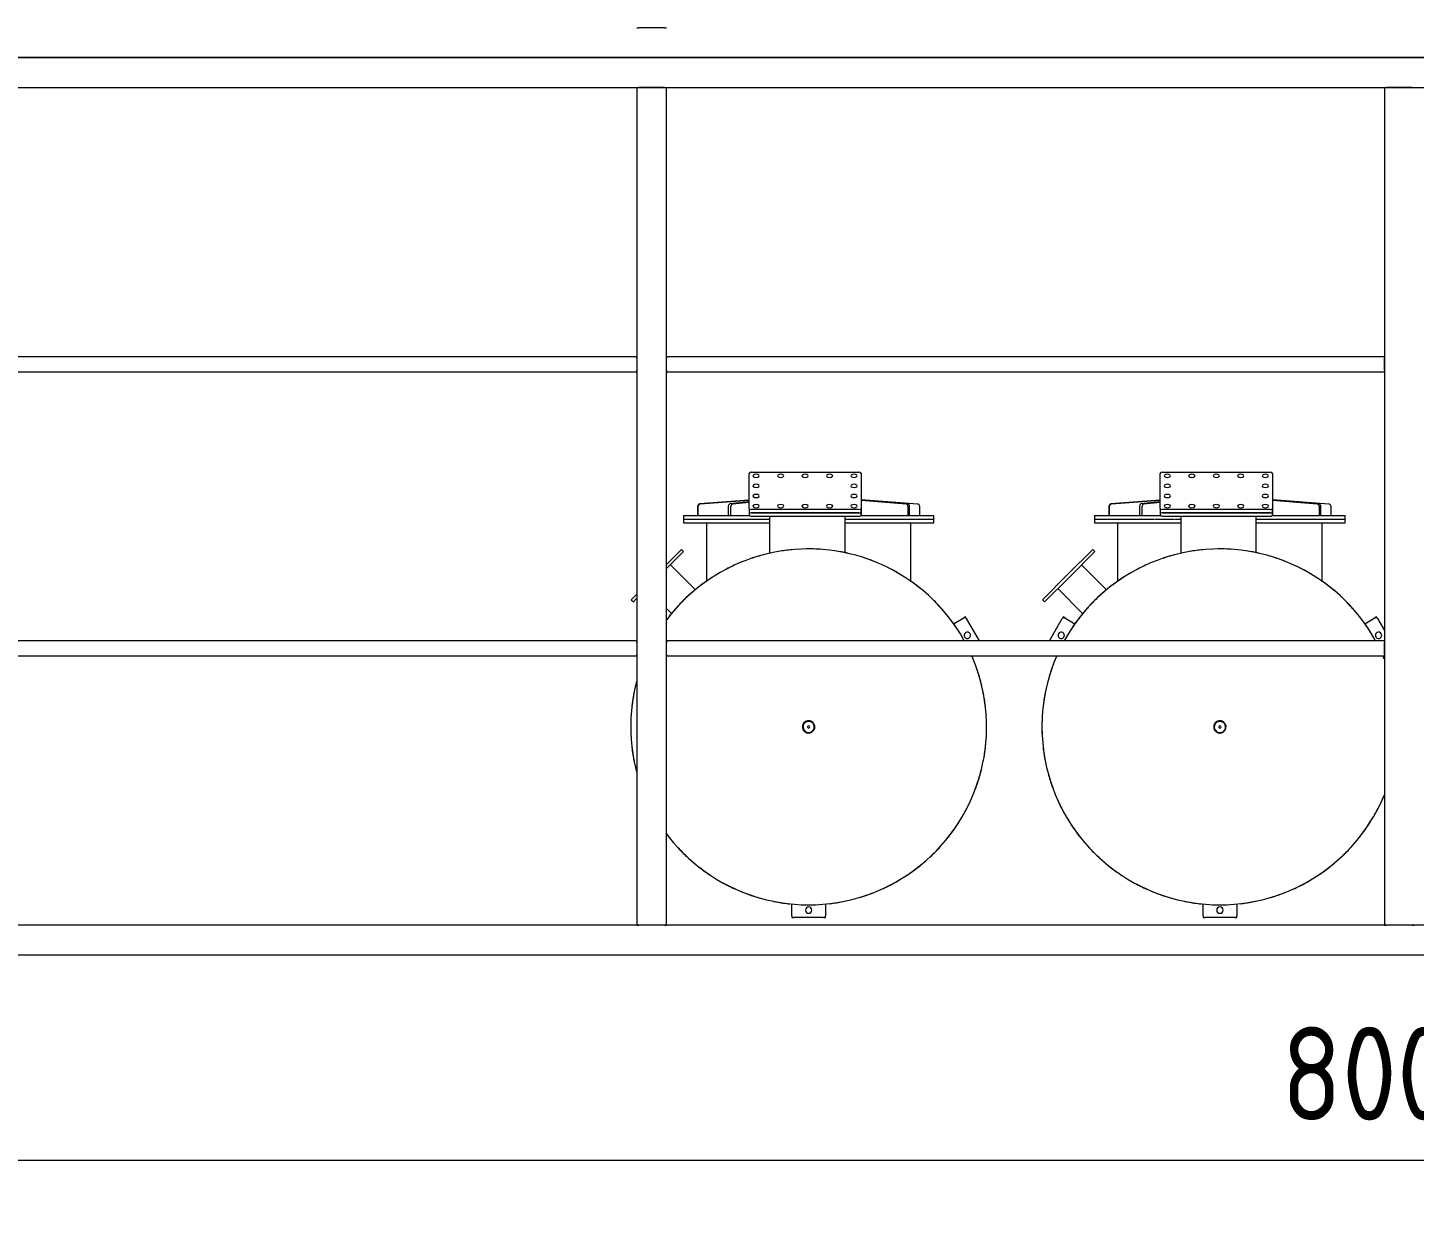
# Model space of a CAD drawing. Header units: millimetres. Extents: x -6115 to 17030, y -699 to 33206.
# Drawn here: x -329 to 3380, y -699 to 2480 of the extents above; entities that cross this region are included whole.
import ezdxf

# ---------------------------------------------------------------- set-up
doc = ezdxf.new("R2010")
doc.units = ezdxf.units.MM
for name, color, linetype, lineweight in [('A-____-____-DIMS', 211, 'Continuous', 9), ('A-____-____-DIMS-100', 211, 'Continuous', 9), ('G-XREF-____-OTLN', 8, 'Continuous', 9), ('M-EQPM-____-OTLN', 50, 'Continuous', 9)]:
    doc.layers.add(name, color=color, linetype=linetype, lineweight=lineweight)
doc.styles.add('GOST Common', font='GOST_Common.ttf', dxfattribs={"width": 0.9, "height": 250})
doc.dimstyles.new('ADSK_Основной_2_5_мм', dxfattribs={"dimscale": 304.8, "dimtxt": 0.824897, "dimasz": 0.463911, "dimexe": 0.492126, "dimexo": 0.001615, "dimgap": 0.098425, "dimtad": 1, "dimdec": 0, "dimlfac": 304.8, "dimzin": 0, "dimdsep": 46, "dimtxsty": 'GOST Common', "dimblk1": 'OBLIQUE', "dimblk2": 'OBLIQUE', "dimsah": 1, "dimcen": 0.09, "dimdle": 0.492126, "dimazin": 0, "dimtfac": 1, "dimtdec": 4, "dimtix": 1, "dimtmove": 0, "dimatfit": 3, "dimfxl": 1, "dimtvp": 1, "dimtolj": 1, "dimtzin": 0, "dimlwd": 20, "dimlwe": 20, "dimarcsym": 2})

# ---------------------------------------------------------------- blocks, each defined once
blk = doc.blocks.new('SLM 0100 frame 19_02_26 - ASY SLM 0100 frame_iam-1661710-Генплан для листа')
at = {"layer": 'G-XREF-____-OTLN'}
for p, q in [((0, 8000), (0, 0)), ((0, 0), (0, 8000)), ((80, 0), (80, 8000)), ((2320, 8000), (2320, 0)), ((2400, 0), (2400, 8000)), ((80, 4034), (80, 4040)), ((80, 4034), (80, 3966)), ((2320, 4034), (2320, 4040)), ((2320, 4034), (2320, 3966)), ((80, 3960), (80, 3966)), ((80, 3960), (2320, 3960)), ((800, 3960), (800, 2040)), ((800, 3960), (804, 3960)), ((836, 3960), (804, 3960)), ((836, 3960), (840, 3960)), ((840, 2040), (840, 3960)), ((1560, 3960), (1560, 2040)), ((1560, 3960), (1564, 3960)), ((1596, 3960), (1564, 3960)), ((1596, 3960), (1600, 3960)), ((1600, 2040), (1600, 3960)), ((2320, 3960), (2320, 3966)), ((-80, 2034), (-80, 2040)), ((2320, 2040), (80, 2040)), ((80, 2034), (80, 2040)), ((800, 2040), (804, 2040)), ((836, 2040), (804, 2040)), ((836, 2040), (840, 2040)), ((1560, 2040), (1564, 2040)), ((1596, 2040), (1564, 2040)), ((1596, 2040), (1600, 2040)), ((2320, 2034), (2320, 2040)), ((-80, 2034), (-80, 1966)), ((80, 2034), (80, 1966)), ((2320, 2034), (2320, 1966)), ((-80, 1960), (-80, 1966)), ((80, 1960), (80, 1966)), ((2320, 1960), (2320, 1966)), ((80, 1960), (2320, 1960)), ((800, 1960), (800, 80)), ((804, 1960), (800, 1960)), ((804, 1960), (836, 1960)), ((840, 1960), (836, 1960)), ((840, 80), (840, 1960)), ((1560, 1960), (1560, 80)), ((1564, 1960), (1560, 1960)), ((1564, 1960), (1596, 1960)), ((1600, 1960), (1596, 1960)), ((1600, 80), (1600, 1960))]:
    blk.add_line(p, q, dxfattribs=at)
blk = doc.blocks.new('SLM 0100 frame 19_02_26 - Standard-1660941-Генплан для листа')
blk.add_blockref('SLM 0100 frame 19_02_26 - ASY SLM 0100 frame_iam-1661710-Генплан для листа', (0, 0))
blk = doc.blocks.new('Filter column D940 26_01_26 - ASY SLM 1600 Filter column D940_iam-V1-Генплан для листа')
at = {"layer": 'G-XREF-____-OTLN'}
for p, q in [((-45, 510), (-45, 505)), ((-40.2, 510), (-45, 510)), ((-45, 473.2), (-45, 505)), ((-40, 510), (40, 510)), ((45, 510), (40.2, 510)), ((45, 505), (45, 510)), ((45, 505), (45, 473.4)), ((-440, -181.6), (-436.3, -190)), ((-421.7, -289.6), (-440, -257.9)), ((456.1, -230), (421.7, -289.6)), ((-421.1, -290.7), (-419.2, -294)), ((-419.2, -294), (-414.8, -291.5)), ((-387.6, -275.7), (-414.8, -291.5)), ((414.8, -291.5), (387.6, -275.7)), ((414.8, -291.5), (419.2, -294)), ((419.2, -294), (421.1, -290.7)), ((433.5, -369.8), (366.3, -302.6)), ((303, -366.6), (369.8, -433.5)), ((401.6, -401.6), (468.8, -334.5)), ((474.5, -340.1), (407.3, -407.3)), ((474.5, -340.1), (468.8, -334.5)), ((-273.5, -387.9), (-273.5, -545.8)), ((273.5, -545.8), (273.5, -389)), ((334.5, -468.8), (401.6, -401.6)), ((407.3, -407.3), (340.1, -474.5)), ((-96.5, -563.8), (-96.5, -466.2)), ((103.5, -464), (103.5, -563.8)), ((334.5, -468.8), (340.1, -474.5)), ((-335, -545.8), (-335, -555.8)), ((-96.9, -545.8), (-335, -545.8)), ((-335, -555.8), (-335, -565.8)), ((-333.8, -555.8), (-335, -555.8)), ((-333.7, -555.8), (-335, -555.8)), ((-329.4, -555.8), (-333.6, -555.8)), ((-322.5, -555.8), (-329.4, -555.8)), ((-312.6, -555.8), (-322.2, -555.8)), ((-300.4, -555.8), (-312.6, -555.8)), ((-285.1, -555.8), (-299.9, -555.8)), ((-268.1, -555.8), (-285.1, -555.8)), ((-248, -555.8), (-267.3, -555.8)), ((-226.6, -555.8), (-248, -555.8)), ((-202.4, -555.8), (-225.7, -555.8)), ((-177.4, -555.8), (-202.4, -555.8)), ((-149.9, -555.8), (-176.3, -555.8)), ((-122.1, -555.8), (-149.9, -555.8)), ((-96.9, -555.8), (-121, -555.8)), ((335, -545.8), (103.8, -545.8)), ((119.9, -555.8), (103.8, -555.8)), ((146.4, -555.8), (121, -555.8)), ((175.3, -555.8), (146.4, -555.8)), ((201.4, -555.8), (176.4, -555.8)), ((224.8, -555.8), (201.4, -555.8)), ((247.2, -555.8), (225.7, -555.8)), ((266.6, -555.8), (247.2, -555.8)), ((284.5, -555.8), (267.3, -555.8)), ((299.3, -555.8), (284.5, -555.8)), ((312.2, -555.8), (299.9, -555.8)), ((321.9, -555.8), (312.2, -555.8)), ((329.2, -555.8), (322.2, -555.8)), ((333.5, -555.8), (329.2, -555.8)), ((335, -555.8), (333.6, -555.8)), ((335, -555.8), (333.7, -555.8)), ((335, -555.8), (335, -545.8)), ((335, -565.8), (335, -555.8)), ((-140.2, -565.8), (-335, -565.8)), ((-296.9, -590.2), (-296.9, -565.8)), ((-270, -565.8), (-270, -590.2)), ((-265.5, -590.2), (-265.5, -565.8)), ((-141.6, -565.8), (-141.6, -590.2)), ((-140.5, -566.8), (-140.5, -575.5)), ((-140.5, -575.5), (-140.5, -584.1)), ((-140.5, -678.1), (-140.5, -584.1)), ((153.5, -563.8), (-134.5, -563.8)), ((-134.5, -572.5), (153.5, -572.5)), ((153.5, -572.5), (-134.5, -572.5)), ((-134.5, -581.1), (153.5, -581.1)), ((335, -565.8), (159.2, -565.8)), ((159.5, -575.5), (159.5, -566.8)), ((159.5, -584.1), (159.5, -575.5)), ((159.5, -584.1), (159.5, -678.1)), ((207.8, -565.8), (207.8, -590.2)), ((214.9, -590.2), (214.9, -565.8)), ((295.3, -565.8), (295.3, -590.2)), ((296.9, -590.2), (296.9, -565.8)), ((-140.5, -608.2), (-291.5, -596.2)), ((-265.1, -596.2), (-140.5, -607.1)), ((-140.5, -606.7), (-260.6, -596.2)), ((203.9, -596.2), (159.5, -601.1)), ((159.5, -601.9), (211, -596.2)), ((289.9, -596.2), (159.5, -606.5)), ((159.5, -606.7), (291.5, -596.2)), ((153.5, -681.1), (-134.5, -681.1))]:
    blk.add_line(p, q, dxfattribs=at)
at = {"layer": 'G-XREF-____-OTLN', "flags": 128}
for points in [[(113, 462.4), (94.4, 466.5), (75.7, 469.9), (56.8, 472.6), (37.9, 474.5), (18.9, 475.6), (-0.2, 476), (-19.2, 475.6), (-38.2, 474.5), (-57.2, 472.6), (-76, 469.9), (-94.7, 466.5), (-113.3, 462.3), (-131.7, 457.4), (-149.9, 451.8), (-167.8, 445.4), (-185.5, 438.4), (-202.9, 430.6), (-220, 422.1), (-236.7, 413), (-253, 403.2), (-268.9, 392.8), (-284.4, 381.7), (-299.4, 370), (-314, 357.7), (-328.1, 344.9), (-341.6, 331.5), (-354.6, 317.6), (-367, 303.1), (-378.8, 288.2), (-390, 272.9), (-400.6, 257), (-410.6, 240.8), (-419.9, 224.2), (-428.5, 207.2), (-436.5, 189.9), (-440, 181.3)], [(436.5, -189.9), (443.7, -172.3), (450.3, -154.4), (456.1, -136.3), (461.2, -118), (465.5, -99.4), (469.1, -80.7), (472, -61.9), (474.1, -43), (475.4, -24), (476, -5), (475.8, 14.1), (474.8, 33.1), (473.1, 52.1), (470.7, 70.9), (467.5, 89.7), (463.5, 108.3), (458.8, 126.8), (453.4, 145), (447.2, 163), (440.3, 180.8), (432.8, 198.2), (424.5, 215.4), (415.5, 232.2), (405.9, 248.6), (395.6, 264.7), (384.7, 280.3), (373.2, 295.4), (361.1, 310.1), (348.4, 324.3), (335.2, 338), (321.4, 351.1), (307.1, 363.7), (292.3, 375.7), (277, 387.1), (261.3, 397.8), (245.2, 408), (228.7, 417.5), (211.8, 426.3), (194.6, 434.4), (177.1, 441.8), (159.3, 448.6), (141.2, 454.6), (122.9, 459.9), (113, 462.4)], [(-416.7, -230), (-415.5, -232.2), (-405.9, -248.6), (-395.6, -264.7), (-384.7, -280.3), (-373.2, -295.4), (-361.1, -310.1), (-348.4, -324.3), (-335.2, -338), (-321.4, -351.1), (-307.1, -363.7), (-292.3, -375.7), (-277, -387.1), (-261.3, -397.8), (-245.2, -408), (-228.7, -417.5), (-211.8, -426.3), (-194.6, -434.4), (-177.1, -441.8), (-159.3, -448.6), (-141.2, -454.6), (-122.9, -459.9), (-113, -462.4)], [(-113, -462.4), (-94.4, -466.5), (-75.7, -469.9), (-56.8, -472.6), (-37.9, -474.5), (-18.9, -475.6), (0.2, -476), (19.2, -475.6), (38.2, -474.5), (57.2, -472.6), (76, -469.9), (94.7, -466.5), (113.3, -462.3), (131.7, -457.4), (149.9, -451.8), (167.8, -445.4), (185.5, -438.4), (202.9, -430.6), (220, -422.1), (236.7, -413), (253, -403.2), (268.9, -392.8), (284.4, -381.7), (299.4, -370), (314, -357.7), (328.1, -344.9), (341.6, -331.5), (354.6, -317.6), (367, -303.1), (378.8, -288.2), (390, -272.9), (400.6, -257), (410.6, -240.8), (416.6, -230)]]:
    blk.add_lwpolyline(points, dxfattribs=at)
at = {"layer": 'G-XREF-____-OTLN'}
for centre, radius, start, end in [((-40, 505), 5, 90, 180), ((0, 490), 8.5, 90, 270), ((0, 490), 8.5, 270, 90), ((40, 505), 5, 360, 90), ((0, 0), 476, 107.0317, 111.3181), ((0, 0), 476, 105.6318, 109.2184), ((0, 0), 476, 97.8906, 102.2018), ((0, 0), 476, 96.6318, 100.1016), ((0, 0), 476, 88.7545, 93.0854), ((0, 0), 476, 90, 90.9849), ((0, 0), 476, 87.6318, 90), ((0, 0), 476, 79.6222, 83.9687), ((0, 0), 476, 78.6318, 81.8683), ((0, 0), 476, 70.4927, 74.8519), ((0, 0), 476, 69.6318, 72.7519), ((0, 0), 476, 116.1797, 120.4341), ((0, 0), 476, 114.6318, 118.3353), ((0, 0), 476, 61.3654, 65.7348), ((0, 0), 476, 60.6318, 63.6355), ((0, 0), 476, 125.3377, 129.55), ((0, 0), 476, 123.6318, 127.4525), ((0, 0), 476, 52.2399, 56.6175), ((0, 0), 476, 51.6318, 54.5193), ((0, 0), 476, 134.5109, 138.6658), ((0, 0), 476, 132.6318, 136.5698), ((0, 0), 476, 43.1158, 47.4998), ((0, 0), 476, 42.6318, 45.403), ((0, 0), 476, 143.7089, 147.7814), ((0, 0), 476, 141.6318, 145.6873), ((0, 0), 476, 33.993, 38.3818), ((0, 0), 476, 33.6318, 36.2869), ((0, 0), 476, 150.6318, 154.8051), ((0, 0), 476, 24.8711, 29.2635), ((0, 0), 476, 152.9517, 156.8969), ((0, 0), 476, 24.6318, 27.1708), ((0, 0), 476, 15.75, 20.1448), ((0, 0), 476, 15.6318, 18), ((0, 0), 476, 9, 11.1387), ((0, 0), 476, 6.6297, 11.0255), ((0, 0), 16.7, 76.2704, 256.2704), ((0, 0), 15.1, 76.2704, 256.2704), ((0, 0), 16.8, 256.2704, 76.2704), ((0, 0), 15.1, 256.2704, 76.2704), ((0, 0), 476, 357.51, 1.9058), ((0, 0), 476, 359.8227, 2.1387), ((0, 0), 476, 348.4425, 352.7142), ((0, 0), 476, 350.7066, 353.0837), ((0, 0), 476, 339.2721, 343.6643), ((0, 0), 476, 341.5904, 344.1387), ((0, 0), 476, 202.4729, 203.5565), ((-424.4, -245), 8.5, 30, 210), ((-424.4, -245), 8.5, 210, 30), ((0, 0), 476, 208.9623, 209.1387), ((0, 0), 476, 211.5882, 211.9), ((0, 0), 476, 212, 215.5768), ((0, 0), 476, 330.1537, 331.0669), ((424.4, -245), 8.5, 150, 330), ((424.4, -245), 8.5, 330, 150), ((-417.3, -287.1), 5, 210, 300), ((0, 0), 476, 213.9517, 218.1387), ((0, 0), 476, 321.0358, 325.4195), ((0, 0), 476, 323.3579, 326.1387), ((417.3, -287.1), 5, 240, 330), ((0, 0), 476, 220.7543, 224.8224), ((0, 0), 476, 223.0701, 227.1387), ((0, 0), 476, 311.9182, 316.2954), ((0, 0), 476, 229.8699, 234.0218), ((0, 0), 476, 232.1882, 235.1052), ((0, 0), 476, 238.9856, 243.1959), ((0, 0), 476, 302.8008, 307.1698), ((0, 0), 476, 305.1251, 308.1387), ((0, 0), 476, 248.1016, 252.3544), ((0, 0), 476, 293.6837, 298.0425), ((0, 0), 476, 257.2176, 261.5028), ((0, 0), 476, 257.4415, 257.8109), ((0, 0), 476, 266.3339, 270.6441), ((0, 0), 476, 275.4503, 279.7803), ((0, 0), 476, 284.5669, 288.9128)]:
    blk.add_arc(centre, radius, start, end, dxfattribs=at)
for centre, major_axis, ratio, start_param, end_param in [((-291, -590.2), (0, 6), 0.98712, 1.570796, 3.063322), ((-264.7, -590.2), (0, 6), 0.892632, 1.570796, 3.063322), ((-260.2, -590.2), (0, 6), 0.892632, 1.570796, 3.063322), ((-138.9, -590.2), (0, 6), 0.457188, 1.570796, 2.317059), ((-134.5, -566.8), (6, 0), 0.5, 1.570796, 3.141593), ((-134.5, -575.5), (6, 0), 0.5, 1.570796, 3.141593), ((-134.5, -575.5), (6, 0), 0.5, 1.570796, 3.141593), ((-134.5, -584.1), (-6, 0), 0.5, 4.712389, 6.283185), ((-121.5, -590.6), (8.5, 0), 0.5, 1.570796, 4.712389), ((-121.5, -590.6), (-8.5, 0), 0.5, 1.570796, 4.712389), ((-56, -590.6), (8.5, 0), 0.5, 1.570796, 4.712389), ((-56, -590.6), (8.5, 0), 0.5, 4.712389, 7.853982), ((9.5, -590.6), (-8.5, 0), 0.5, 4.712389, 7.853982), ((9.5, -590.6), (-8.5, 0), 0.5, 1.570796, 4.712389), ((75, -590.6), (8.5, 0), 0.5, 1.570796, 4.712389), ((75, -590.6), (-8.5, 0), 0.5, 1.570796, 4.712389), ((140.5, -590.6), (8.5, 0), 0.5, 1.570796, 4.712389), ((140.5, -590.6), (-8.5, 0), 0.5, 1.570796, 4.712389), ((153.5, -566.8), (6, 0), 0.5, 0, 1.570796), ((153.5, -575.5), (6, 0), 0.5, 0, 1.570796), ((153.5, -575.5), (6, 0), 0.5, 0, 1.570796), ((153.5, -584.1), (6, 0), 0.5, 0, 1.570796), ((203.6, -590.2), (0, 6), 0.704562, 3.219864, 4.712389), ((210.7, -590.2), (0, 6), 0.704562, 3.219864, 4.712389), ((289.4, -590.2), (0, 6), 0.98712, 3.219864, 4.712389), ((291, -590.2), (0, 6), 0.98712, 3.219864, 4.712389), ((-121.5, -617.6), (8.5, 0), 0.5, 1.570796, 4.712389), ((-121.5, -617.6), (-8.5, 0), 0.5, 1.570796, 4.712389), ((140.5, -617.6), (-8.5, 0), 0.5, 4.712389, 7.853982), ((140.5, -617.6), (-8.5, 0), 0.5, 1.570796, 4.712389), ((-121.5, -644.6), (8.5, 0), 0.5, 1.570796, 4.712389), ((-121.5, -671.6), (-8.5, 0), 0.5, 4.712389, 7.853982), ((-121.5, -644.6), (-8.5, 0), 0.5, 1.570796, 4.712389), ((-121.5, -671.6), (-8.5, 0), 0.5, 1.570796, 4.712389), ((-56, -671.6), (-8.5, 0), 0.5, 4.712389, 7.853982), ((-56, -671.6), (-8.5, 0), 0.5, 1.570796, 4.712389), ((9.5, -671.6), (-8.5, 0), 0.5, 4.712389, 7.853982), ((9.5, -671.6), (-8.5, 0), 0.5, 1.570796, 4.712389), ((75, -671.6), (8.5, 0), 0.5, 1.570796, 4.712389), ((75, -671.6), (-8.5, 0), 0.5, 1.570796, 4.712389), ((140.5, -644.6), (-8.5, 0), 0.5, 4.712389, 7.853982), ((140.5, -671.6), (8.5, 0), 0.5, 1.570796, 4.712389), ((140.5, -644.6), (-8.5, 0), 0.5, 1.570796, 4.712389), ((140.5, -671.6), (-8.5, 0), 0.5, 1.570796, 4.712389), ((-134.5, -678.1), (6, 0), 0.5, 3.141593, 4.712389), ((153.5, -678.1), (6, 0), 0.5, 4.712389, 6.283185)]:
    blk.add_ellipse(centre, major_axis=major_axis, ratio=ratio, start_param=start_param, end_param=end_param, dxfattribs=at)
for points, knots in [([(337.3, -335.9), (339.4, -333.7), (343.9, -329.2), (348.2, -324.5), (350.4, -322.1), (350.5, -322)], [-0.4927283, -0.4927283, -0.4927283, -0.4927283, -0.4285714, -0.3571429, -0.3537051, -0.3537051, -0.3537051, -0.3537051]), ([(352.4, -319.9), (353.7, -318.5), (356.9, -315), (360.3, -311.1), (362.3, -308.8), (362.9, -308)], [-0.331903, -0.331903, -0.331903, -0.331903, -0.2857143, -0.2142857, -0.1745821, -0.1745821, -0.1745821, -0.1745821]), ([(363.3, -307.5), (363.7, -307.1), (365, -305.5), (366.8, -303.5), (367.2, -302.9), (367.2, -302.9)], [-0.1657096, -0.1657096, -0.1657096, -0.1657096, -0.1428571, -0.0714286, 0, 0, 0, 0]), ([(302.9, -367.2), (302.9, -367.2), (303.5, -366.8), (305.5, -365), (307.1, -363.7), (307.5, -363.3)], [-1, -1, -1, -1, -0.9285714, -0.8571429, -0.8342904, -0.8342904, -0.8342904, -0.8342904]), ([(308, -362.9), (308.8, -362.3), (311.1, -360.3), (314.9, -357), (318.3, -353.9), (319.6, -352.8)], [-0.8254179, -0.8254179, -0.8254179, -0.8254179, -0.7857143, -0.7142857, -0.6720938, -0.6720938, -0.6720938, -0.6720938]), ([(322, -350.5), (322.1, -350.4), (324.5, -348.2), (328.9, -344.2), (333.1, -340), (334.9, -338.2)], [-0.6462949, -0.6462949, -0.6462949, -0.6462949, -0.6428571, -0.5714286, -0.5163771, -0.5163771, -0.5163771, -0.5163771])]:
    blk.add_open_spline(points, degree=3, knots=knots, dxfattribs=at)
blk = doc.blocks.new('Filter column D940 26_01_26 - Standard-V2-Генплан для листа')
at = {"layer": 'M-EQPM-____-OTLN'}
for start, end in [(360, 180), (180, 360)]:
    blk.add_arc((0, 0), 3.05, start, end, dxfattribs=at)
blk.add_blockref('Filter column D940 26_01_26 - ASY SLM 1600 Filter column D940_iam-V1-Генплан для листа', (0, 0))
blk = doc.blocks.new('Filter column D940 26_01_26 - ASY SLM 1600 Filter column D940_iam-V9-Генплан для листа')
at = {"layer": 'G-XREF-____-OTLN'}
for p, q in [((-45, 510), (-45, 505)), ((-40.2, 510), (-45, 510)), ((-45, 473.2), (-45, 505)), ((-40, 510), (40, 510)), ((45, 510), (40.2, 510)), ((45, 505), (45, 510)), ((45, 505), (45, 473.4)), ((-421.7, -289.6), (-456.1, -230)), ((-421.1, -290.7), (-419.2, -294)), ((-419.2, -294), (-414.8, -291.5)), ((-387.6, -275.7), (-414.8, -291.5)), ((380, -316.4), (366.3, -302.6)), ((303, -366.6), (369.8, -433.5)), ((460.1, -343.2), (468.8, -334.5)), ((474.5, -340.1), (460.7, -353.9)), ((474.5, -340.1), (468.8, -334.5)), ((-273.5, -387.9), (-273.5, -545.8)), ((273.5, -545.8), (273.5, -389)), ((334.5, -468.8), (379.9, -423.3)), ((379.7, -434.9), (340.1, -474.5)), ((-96.5, -563.8), (-96.5, -466.2)), ((103.5, -464), (103.5, -563.8)), ((334.5, -468.8), (340.1, -474.5)), ((-335, -545.8), (-335, -555.8)), ((-96.9, -545.8), (-335, -545.8)), ((-335, -555.8), (-335, -565.8)), ((-333.8, -555.8), (-335, -555.8)), ((-333.7, -555.8), (-335, -555.8)), ((-329.4, -555.8), (-333.6, -555.8)), ((-322.5, -555.8), (-329.4, -555.8)), ((-312.6, -555.8), (-322.2, -555.8)), ((-300.4, -555.8), (-312.6, -555.8)), ((-285.1, -555.8), (-299.9, -555.8)), ((-268.1, -555.8), (-285.1, -555.8)), ((-253.1, -555.8), (-267.3, -555.8)), ((-226.6, -555.8), (-253.1, -555.8)), ((-202.4, -555.8), (-225.7, -555.8)), ((-177.4, -555.8), (-202.4, -555.8)), ((-149.9, -555.8), (-176.3, -555.8)), ((-122.1, -555.8), (-149.9, -555.8)), ((-96.9, -555.8), (-121, -555.8)), ((335, -545.8), (103.8, -545.8)), ((119.9, -555.8), (103.8, -555.8)), ((148.8, -555.8), (121, -555.8)), ((175.3, -555.8), (148.8, -555.8)), ((201.4, -555.8), (176.4, -555.8)), ((224.8, -555.8), (201.4, -555.8)), ((247.2, -555.8), (225.7, -555.8)), ((266.6, -555.8), (247.2, -555.8)), ((284.5, -555.8), (267.3, -555.8)), ((299.3, -555.8), (284.5, -555.8)), ((312.2, -555.8), (299.9, -555.8)), ((321.9, -555.8), (312.2, -555.8)), ((329.2, -555.8), (322.2, -555.8)), ((333.5, -555.8), (329.2, -555.8)), ((335, -555.8), (333.6, -555.8)), ((335, -555.8), (333.7, -555.8)), ((335, -555.8), (335, -545.8)), ((335, -565.8), (335, -555.8)), ((-140.2, -565.8), (-335, -565.8)), ((-296.9, -590.2), (-296.9, -565.8)), ((-270, -565.8), (-270, -590.2)), ((-265.5, -590.2), (-265.5, -565.8)), ((-141.6, -565.8), (-141.6, -590.2)), ((-140.5, -566.8), (-140.5, -575.5)), ((-140.5, -575.5), (-140.5, -584.1)), ((-140.5, -678.1), (-140.5, -584.1)), ((153.5, -563.8), (-134.5, -563.8)), ((-134.5, -572.5), (153.5, -572.5)), ((153.5, -572.5), (-134.5, -572.5)), ((-134.5, -581.1), (153.5, -581.1)), ((335, -565.8), (159.2, -565.8)), ((159.5, -575.5), (159.5, -566.8)), ((159.5, -584.1), (159.5, -575.5)), ((159.5, -584.1), (159.5, -678.1)), ((207.8, -565.8), (207.8, -590.2)), ((214.9, -590.2), (214.9, -565.8)), ((295.3, -565.8), (295.3, -590.2)), ((296.9, -590.2), (296.9, -565.8)), ((-140.5, -608.2), (-291.5, -596.2)), ((-265.1, -596.2), (-140.5, -607.1)), ((-140.5, -606.7), (-260.6, -596.2)), ((203.9, -596.2), (159.5, -601.1)), ((159.5, -601.9), (211, -596.2)), ((289.9, -596.2), (159.5, -606.5)), ((159.5, -606.7), (291.5, -596.2)), ((153.5, -681.1), (-134.5, -681.1))]:
    blk.add_line(p, q, dxfattribs=at)
at = {"layer": 'G-XREF-____-OTLN', "flags": 128}
for points in [[(113, 462.4), (94.4, 466.5), (75.7, 469.9), (56.8, 472.6), (37.9, 474.5), (18.9, 475.6), (-0.2, 476), (-19.2, 475.6), (-38.2, 474.5), (-57.2, 472.6), (-76, 469.9), (-94.7, 466.5), (-113.3, 462.3), (-131.7, 457.4), (-149.9, 451.8), (-167.8, 445.4), (-185.5, 438.4), (-202.9, 430.6), (-220, 422.1), (-236.7, 413), (-253, 403.2), (-268.9, 392.8), (-284.4, 381.7), (-299.4, 370), (-314, 357.7), (-328.1, 344.9), (-341.6, 331.5), (-354.6, 317.6), (-367, 303.1), (-378.8, 288.2), (-390, 272.9), (-400.6, 257), (-410.6, 240.8), (-419.9, 224.2), (-428.5, 207.2), (-436.5, 189.9), (-443.7, 172.3), (-450.3, 154.4), (-456.1, 136.3), (-461.2, 118), (-465.5, 99.4), (-469.1, 80.7), (-472, 61.9), (-474.1, 43), (-475.4, 24), (-476, 5), (-475.8, -14.1), (-474.8, -33.1), (-473.1, -52.1), (-470.7, -70.9), (-467.5, -89.7), (-463.5, -108.3), (-458.8, -126.8), (-453.4, -145), (-447.2, -163), (-440.3, -180.8), (-436.3, -190)], [(380, 286.5), (373.2, 295.4), (361.1, 310.1), (348.4, 324.3), (335.2, 338), (321.4, 351.1), (307.1, 363.7), (292.3, 375.7), (277, 387.1), (261.3, 397.8), (245.2, 408), (228.7, 417.5), (211.8, 426.3), (194.6, 434.4), (177.1, 441.8), (159.3, 448.6), (141.2, 454.6), (122.9, 459.9), (113, 462.4)], [(460, -122.1), (461.2, -118), (465.5, -99.4), (469.1, -80.7), (472, -61.9), (474.1, -43), (475.4, -24), (476, -5), (475.8, 14.1), (474.8, 33.1), (473.1, 52.1), (470.7, 70.9), (467.5, 89.7), (463.5, 108.3), (460, 122.1)], [(-416.7, -230), (-415.5, -232.2), (-405.9, -248.6), (-395.6, -264.7), (-384.7, -280.3), (-373.2, -295.4), (-361.1, -310.1), (-348.4, -324.3), (-335.2, -338), (-321.4, -351.1), (-307.1, -363.7), (-292.3, -375.7), (-277, -387.1), (-261.3, -397.8), (-245.2, -408), (-228.7, -417.5), (-211.8, -426.3), (-194.6, -434.4), (-177.1, -441.8), (-159.3, -448.6), (-141.2, -454.6), (-122.9, -459.9), (-113, -462.4)], [(-113, -462.4), (-94.4, -466.5), (-75.7, -469.9), (-56.8, -472.6), (-37.9, -474.5), (-18.9, -475.6), (0.2, -476), (19.2, -475.6), (38.2, -474.5), (57.2, -472.6), (76, -469.9), (94.7, -466.5), (113.3, -462.3), (131.7, -457.4), (149.9, -451.8), (167.8, -445.4), (185.5, -438.4), (202.9, -430.6), (220, -422.1), (236.7, -413), (253, -403.2), (268.9, -392.8), (284.4, -381.7), (299.4, -370), (314, -357.7), (328.1, -344.9), (341.6, -331.5), (354.6, -317.6), (367, -303.1), (378.8, -288.2), (380, -286.6)]]:
    blk.add_lwpolyline(points, dxfattribs=at)
at = {"layer": 'G-XREF-____-OTLN'}
for centre, radius, start, end in [((-40, 505), 5, 90, 180), ((0, 490), 8.5, 90, 270), ((0, 490), 8.5, 270, 90), ((40, 505), 5, 360, 90), ((0, 0), 476, 107.0317, 111.3181), ((0, 0), 476, 105.6318, 109.2184), ((0, 0), 476, 97.8906, 102.2018), ((0, 0), 476, 96.6318, 100.1016), ((0, 0), 476, 88.7545, 93.0854), ((0, 0), 476, 90, 90.9849), ((0, 0), 476, 87.6318, 90), ((0, 0), 476, 79.6222, 83.9687), ((0, 0), 476, 78.6318, 81.8683), ((0, 0), 476, 70.4927, 74.8519), ((0, 0), 476, 69.6318, 72.7519), ((0, 0), 476, 116.1797, 120.4341), ((0, 0), 476, 114.6318, 118.3353), ((0, 0), 476, 61.3654, 65.7348), ((0, 0), 476, 60.6318, 63.6355), ((0, 0), 476, 125.3377, 129.55), ((0, 0), 476, 123.6318, 127.4525), ((0, 0), 476, 52.2399, 56.6175), ((0, 0), 476, 51.6318, 54.5193), ((0, 0), 476, 134.5109, 138.6658), ((0, 0), 476, 132.6318, 136.5698), ((0, 0), 476, 43.1158, 47.4998), ((0, 0), 476, 42.6318, 45.403), ((0, 0), 476, 143.7089, 147.7814), ((0, 0), 476, 141.6318, 145.6873), ((0, 0), 476, 36.9535, 38.3818), ((0, 0), 476, 150.6318, 154.8051), ((0, 0), 476, 152.9517, 156.8969), ((0, 0), 476, 159.6318, 163.9232), ((0, 0), 476, 162.2883, 166.0123), ((0, 0), 476, 168.6989, 173.0417), ((0, 0), 476, 9, 11.1387), ((0, 0), 476, 6.6297, 11.0255), ((0, 0), 476, 172.6588, 174.9872), ((0, 0), 476, 177.6318, 182.1387), ((0, 0), 16.7, 76.2704, 256.2704), ((0, 0), 15.1, 76.2704, 256.2704), ((0, 0), 16.8, 256.2704, 76.2704), ((0, 0), 15.1, 256.2704, 76.2704), ((0, 0), 476, 357.51, 1.9058), ((0, 0), 476, 359.8227, 2.1387), ((0, 0), 476, 186.6318, 191.1387), ((0, 0), 476, 348.4425, 352.7142), ((0, 0), 476, 350.7066, 353.0837), ((0, 0), 476, 193.4436, 196.1045), ((0, 0), 476, 195.6612, 200.1387), ((0, 0), 476, 202.4729, 203.5565), ((-424.4, -245), 8.5, 30, 210), ((-424.4, -245), 8.5, 210, 30), ((0, 0), 476, 208.9644, 209.1387), ((0, 0), 476, 211.5882, 211.9), ((0, 0), 476, 212, 215.5768), ((-417.3, -287.1), 5, 210, 300), ((0, 0), 476, 213.9517, 218.1387), ((0, 0), 476, 321.0358, 322.9978), ((0, 0), 476, 220.7543, 224.8224), ((0, 0), 476, 223.0701, 227.1387), ((0, 0), 476, 311.9182, 316.2954), ((0, 0), 476, 229.8699, 234.0218), ((0, 0), 476, 232.1882, 235.1052), ((0, 0), 476, 238.9856, 243.1959), ((0, 0), 476, 302.9515, 307.1698), ((0, 0), 476, 305.1251, 308.1387), ((0, 0), 476, 248.1016, 252.3544), ((0, 0), 476, 293.6837, 298.0425), ((0, 0), 476, 257.2176, 261.5028), ((0, 0), 476, 257.4415, 257.8109), ((0, 0), 476, 266.3339, 270.6441), ((0, 0), 476, 275.4503, 279.7803), ((0, 0), 476, 284.5669, 288.9128)]:
    blk.add_arc(centre, radius, start, end, dxfattribs=at)
for centre, major_axis, ratio, start_param, end_param in [((-291, -590.2), (0, 6), 0.98712, 1.570796, 3.063322), ((-264.7, -590.2), (0, 6), 0.892632, 1.570796, 3.063322), ((-260.2, -590.2), (0, 6), 0.892632, 1.570796, 3.063322), ((-138.9, -590.2), (0, 6), 0.457188, 1.570796, 2.317059), ((-134.5, -566.8), (6, 0), 0.5, 1.570796, 3.141593), ((-134.5, -575.5), (6, 0), 0.5, 1.570796, 3.141593), ((-134.5, -575.5), (6, 0), 0.5, 1.570796, 3.141593), ((-134.5, -584.1), (-6, 0), 0.5, 4.712389, 6.283185), ((-121.5, -590.6), (8.5, 0), 0.5, 1.570796, 4.712389), ((-121.5, -590.6), (-8.5, 0), 0.5, 1.570796, 4.712389), ((-56, -590.6), (8.5, 0), 0.5, 1.570796, 4.712389), ((-56, -590.6), (8.5, 0), 0.5, 4.712389, 7.853982), ((9.5, -590.6), (-8.5, 0), 0.5, 4.712389, 7.853982), ((9.5, -590.6), (-8.5, 0), 0.5, 1.570796, 4.712389), ((75, -590.6), (8.5, 0), 0.5, 1.570796, 4.712389), ((75, -590.6), (-8.5, 0), 0.5, 1.570796, 4.712389), ((140.5, -590.6), (8.5, 0), 0.5, 1.570796, 4.712389), ((140.5, -590.6), (-8.5, 0), 0.5, 1.570796, 4.712389), ((153.5, -566.8), (6, 0), 0.5, 0, 1.570796), ((153.5, -575.5), (6, 0), 0.5, 0, 1.570796), ((153.5, -575.5), (6, 0), 0.5, 0, 1.570796), ((153.5, -584.1), (6, 0), 0.5, 0, 1.570796), ((203.6, -590.2), (0, 6), 0.704562, 3.219864, 4.712389), ((210.7, -590.2), (0, 6), 0.704562, 3.219864, 4.712389), ((289.4, -590.2), (0, 6), 0.98712, 3.219864, 4.712389), ((291, -590.2), (0, 6), 0.98712, 3.219864, 4.712389), ((-121.5, -617.6), (8.5, 0), 0.5, 1.570796, 4.712389), ((-121.5, -617.6), (-8.5, 0), 0.5, 1.570796, 4.712389), ((140.5, -617.6), (-8.5, 0), 0.5, 4.712389, 7.853982), ((140.5, -617.6), (-8.5, 0), 0.5, 1.570796, 4.712389), ((-121.5, -644.6), (8.5, 0), 0.5, 1.570796, 4.712389), ((-121.5, -671.6), (-8.5, 0), 0.5, 4.712389, 7.853982), ((-121.5, -644.6), (-8.5, 0), 0.5, 1.570796, 4.712389), ((-121.5, -671.6), (-8.5, 0), 0.5, 1.570796, 4.712389), ((-56, -671.6), (-8.5, 0), 0.5, 4.712389, 7.853982), ((-56, -671.6), (-8.5, 0), 0.5, 1.570796, 4.712389), ((9.5, -671.6), (-8.5, 0), 0.5, 4.712389, 7.853982), ((9.5, -671.6), (-8.5, 0), 0.5, 1.570796, 4.712389), ((75, -671.6), (8.5, 0), 0.5, 1.570796, 4.712389), ((75, -671.6), (-8.5, 0), 0.5, 1.570796, 4.712389), ((140.5, -644.6), (-8.5, 0), 0.5, 4.712389, 7.853982), ((140.5, -671.6), (8.5, 0), 0.5, 1.570796, 4.712389), ((140.5, -644.6), (-8.5, 0), 0.5, 1.570796, 4.712389), ((140.5, -671.6), (-8.5, 0), 0.5, 1.570796, 4.712389), ((-134.5, -678.1), (6, 0), 0.5, 3.141593, 4.712389), ((153.5, -678.1), (6, 0), 0.5, 4.712389, 6.283185)]:
    blk.add_ellipse(centre, major_axis=major_axis, ratio=ratio, start_param=start_param, end_param=end_param, dxfattribs=at)
for points, knots in [([(338.2, -334.9), (340, -333.1), (344.2, -328.9), (348.2, -324.5), (350.4, -322.1), (350.5, -322)], [-0.4836229, -0.4836229, -0.4836229, -0.4836229, -0.4285714, -0.3571429, -0.3537051, -0.3537051, -0.3537051, -0.3537051]), ([(352.4, -319.9), (353.7, -318.5), (356.9, -315), (360.3, -311.1), (362.3, -308.8), (362.9, -308)], [-0.331903, -0.331903, -0.331903, -0.331903, -0.2857143, -0.2142857, -0.1745821, -0.1745821, -0.1745821, -0.1745821]), ([(363.3, -307.5), (363.7, -307.1), (365, -305.5), (366.8, -303.5), (367.2, -302.9), (367.2, -302.9)], [-0.1657096, -0.1657096, -0.1657096, -0.1657096, -0.1428571, -0.0714286, 0, 0, 0, 0]), ([(302.9, -367.2), (302.9, -367.2), (303.5, -366.8), (305.5, -365), (307.1, -363.7), (307.5, -363.3)], [-1, -1, -1, -1, -0.9285714, -0.8571429, -0.8342904, -0.8342904, -0.8342904, -0.8342904]), ([(308, -362.9), (308.8, -362.3), (311.1, -360.3), (314.9, -357), (318.3, -353.9), (319.6, -352.8)], [-0.8254179, -0.8254179, -0.8254179, -0.8254179, -0.7857143, -0.7142857, -0.6720938, -0.6720938, -0.6720938, -0.6720938]), ([(322, -350.5), (322.1, -350.4), (324.5, -348.2), (328.9, -344.2), (333.1, -340), (334.9, -338.2)], [-0.6462949, -0.6462949, -0.6462949, -0.6462949, -0.6428571, -0.5714286, -0.5163771, -0.5163771, -0.5163771, -0.5163771])]:
    blk.add_open_spline(points, degree=3, knots=knots, dxfattribs=at)
blk = doc.blocks.new('Filter column D940 26_01_26 - Standard-V10-Генплан для листа')
at = {"layer": 'M-EQPM-____-OTLN'}
for start, end in [(360, 180), (180, 360)]:
    blk.add_arc((0, 0), 3.05, start, end, dxfattribs=at)
blk.add_blockref('Filter column D940 26_01_26 - ASY SLM 1600 Filter column D940_iam-V9-Генплан для листа', (0, 0))
blk = doc.blocks.new('DIMBLOCK10-Генплан для листа')
at = {"layer": 'A-____-____-DIMS-100', "lineweight": 20}
for p, q in [((-660, -548.8), (-660, -150)), ((7340, -548.8), (7340, -150)), ((-810, -548.8), (7490, -548.8)), ((-660, -548.8), (-660, -698.8)), ((7340, -548.8), (7340, -698.8))]:
    blk.add_line(p, q, dxfattribs=at)
at = {"layer": 'A-____-____-DIMS-100', "lineweight": 40}
for p, q in [((-660, -548.8), (-589.3, -478.1)), ((7340, -548.8), (7410.7, -478.1)), ((-660, -548.8), (-730.7, -619.5)), ((7340, -548.8), (7269.3, -619.5))]:
    blk.add_line(p, q, dxfattribs=at)
at = {"layer": 'A-____-____-DIMS-100', "color": 0, "lineweight": 20, "insert": (3024.6, -192.1), "char_height": 250, "width": 756.843, "attachment_point": 1, "line_spacing_factor": 1.022761, "style": 'GOST Common'}
blk.add_mtext('8000', dxfattribs=at)
blk = doc.blocks.new('_Oblique')
at = {"color": 0, "linetype": 'ByBlock', "lineweight": -2}
blk.add_line((-0.5, -0.5), (0.5, 0.5), dxfattribs=at)

msp = doc.modelspace()

# ---------------------------------------------------------------- block references
at = {"layer": 'G-XREF-____-OTLN', "rotation": 270.0000000000002}
msp.add_blockref('SLM 0100 frame 19_02_26 - Standard-1660941-Генплан для листа', (-660, 2400), dxfattribs=at)
at = {"layer": 'M-EQPM-____-OTLN', "rotation": 180}
for name, p in [('Filter column D940 26_01_26 - Standard-V10-Генплан для листа', (1760, 610)), ('Filter column D940 26_01_26 - Standard-V2-Генплан для листа', (2860, 610))]:
    msp.add_blockref(name, p, dxfattribs=at)

# ---------------------------------------------------------------- dimensions: what is measured, and where the dimension line sits
at = {"layer": 'A-____-____-DIMS', "lineweight": 20}
dim = msp.add_linear_dim(base=(7340, -548.8243), p1=(-660, 0), p2=(7340, 0), dimstyle='ADSK_Основной_2_5_мм', override={"dimpost": '<>', "dimfxl": 8000}, dxfattribs=at)
dim.commit()
dim.dimension.update_dxf_attribs({"geometry": 'DIMBLOCK10-Генплан для листа', "text_midpoint": (3340, -393.8243)})

doc.saveas('drawing.dxf')
